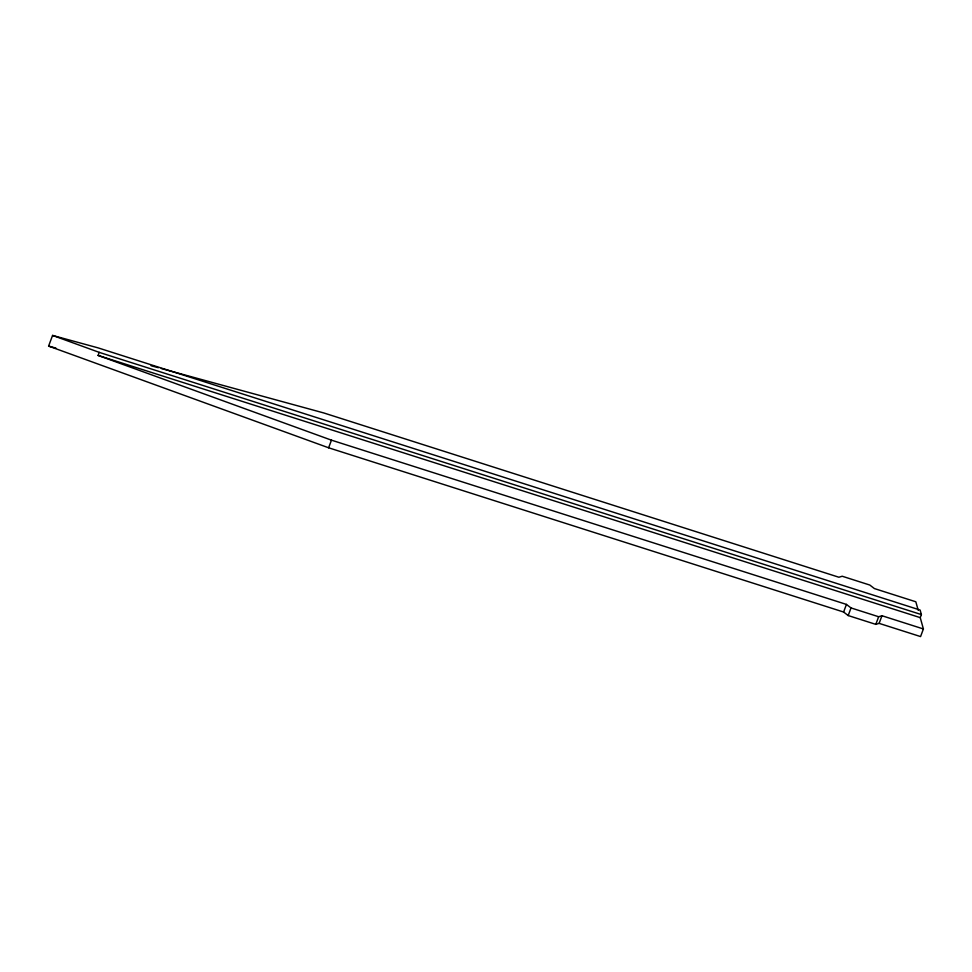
<?xml version="1.0" encoding="UTF-8"?>
<svg xmlns="http://www.w3.org/2000/svg" width="972" height="972" viewBox="0 0 972 972"><rect width="100%" height="100%" fill="white"/><g stroke="black" fill="none" stroke-linecap="round" stroke-linejoin="round"><path stroke-width="1.46" d="M48.6 346.093L52.573 335.425L97.978 347.842L920.12 610.052L921.383 614.583L920.241 617.633L923.4 628.957L920.569 636.575L879.125 623.368L875.808 624.364L848.192 615.555L843.611 612.032L328.621 447.788L48.6 346.093L55.926 348.098M923.4 628.957L881.969 615.738L878.652 616.746L851.022 607.937L846.442 604.414L331.464 440.158L98.111 355.424L99.241 352.374L921.383 614.583M328.621 447.788L331.464 440.158M843.611 612.032L846.442 604.414M848.192 615.555L851.022 607.937M875.808 624.364L878.652 616.746M879.125 623.368L881.969 615.738M151.049 365.715L158.363 367.72M161.291 368.522L323.895 412.991L838.885 577.234L842.202 576.238L869.819 585.047L874.399 588.57L915.831 601.777L918.2 610.27M98.111 355.424L920.241 617.633M52.573 335.425L99.241 352.374"/></g></svg>
